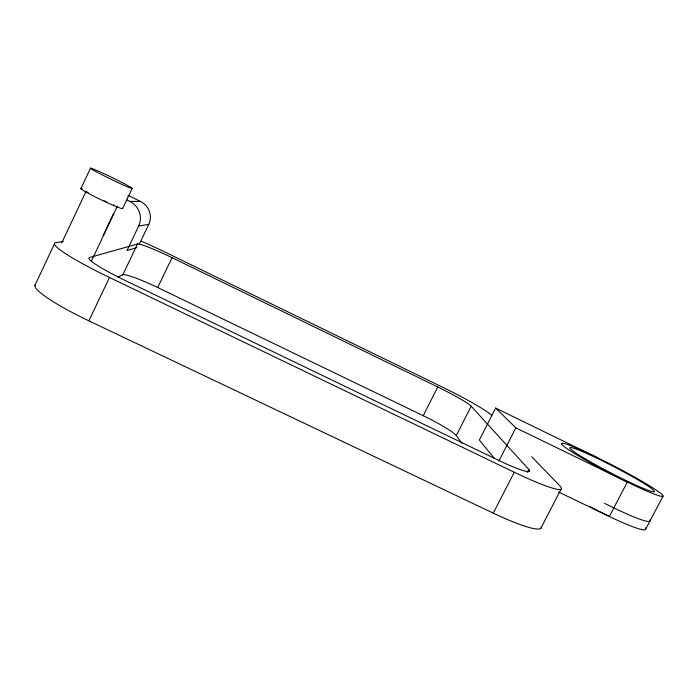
<?xml version="1.0" encoding="UTF-8"?>
<svg xmlns="http://www.w3.org/2000/svg" width="698" height="698" viewBox="0 0 698 698"><rect width="100%" height="100%" fill="white"/><g stroke="black" fill="none" stroke-linecap="round" stroke-linejoin="round"><path stroke-width="1.05" d="M34.9 285.395L54.549 243.637M80.889 188.617L90.487 168.227M61.721 243.009L86.159 191.121M103.156 235.523L113.486 213.71M91.22 261.462L117.447 206.111M122.621 208.606L132.184 188.434A23.182 0.995 25.9 0 0 101.725 172.668A23.182 0.995 25.9 0 0 100.119 173.811A23.182 0.995 25.9 0 0 132.184 188.434M541.282 527.723A66.327 9.362 27.6 0 1 493.277 513.143L88.855 320.836L109.49 277.481A70.393 7.565 25.1 0 1 55.831 242.703L63.239 241.403M126.984 200.021L129.784 201.39A18.645 18.183 38.5 0 1 138.684 226.012L126.984 250.573L136.86 247.554M117.875 277.019L122.848 274.794L137.541 243.977A34.83 2.827 25.6 0 1 172.04 257.684L437.751 386.962A33.303 2.705 26.8 0 1 471.194 406.201L528.787 469.405L527.313 472.276M139.216 244.396L148.761 224.381A17.354 16.935 39.1 0 0 140.507 201.452L128.048 195.335M122.848 274.794A34.752 3.76 25.3 0 1 157.713 287.541L172.04 257.684M462.085 443.483L456.283 435.569A33.225 3.595 26.9 0 0 423.25 415.694L437.751 386.962M456.283 435.569L471.194 406.201M597.689 457.809L495.641 408.068L479.351 440.037L494.498 458.612M498.913 460.942L515.857 427.857L495.641 408.068M493.277 513.143L514.278 472.258A66.519 7.059 27.3 0 0 559.648 485.616L531.71 456.754M540.723 528.473L561.018 489.281M645.615 529.346L663.074 496.147M137.541 243.977L89.484 257.536A46.304 4.938 25.2 0 0 125.317 280.526L498.067 460.069A43.904 4.633 27.2 0 0 528.787 469.405M138.684 226.012L148.761 224.381M129.784 201.39L140.507 201.452M558.54 492.003L609.371 516.468L627.345 482.065L515.857 427.857M109.49 277.481L514.278 472.258M157.713 287.541L423.25 415.694M127.35 197.29A13.646 0.698 25.8 0 1 127.359 197.499M88.855 320.836A70.175 10.025 24.7 0 1 35.38 284.575M491.697 415.415A49.619 4.005 26.8 0 0 441.834 386.823L166.831 252.955A52.01 4.197 25.6 0 0 141.354 241.255M122.455 208.24A23.147 1.396 25.6 0 1 99.413 198.982A23.147 1.396 25.6 0 1 82.242 188.704M114.516 205.325A17.354 1.047 25.6 0 1 113.512 204.933M106.811 202.062A17.354 1.047 25.6 0 1 103.749 200.658M88.166 192.639A17.354 1.047 25.6 0 1 86.482 191.505M649.698 519.914A57.131 5.41 27.7 0 1 604.581 503.302M645.17 527.828A57.096 5.82 27.8 0 1 589.618 506.434M583.013 458.595A57.245 4.179 27.4 0 0 662.908 496.304A57.245 4.179 27.4 0 0 590.831 454.511A57.245 4.179 27.4 0 0 583.013 458.595M589.339 461.238A47.682 3.481 27.4 0 0 654.454 491.645A47.682 3.481 27.4 0 0 592.593 456.143A47.682 3.481 27.4 0 0 589.339 461.238"/></g></svg>
